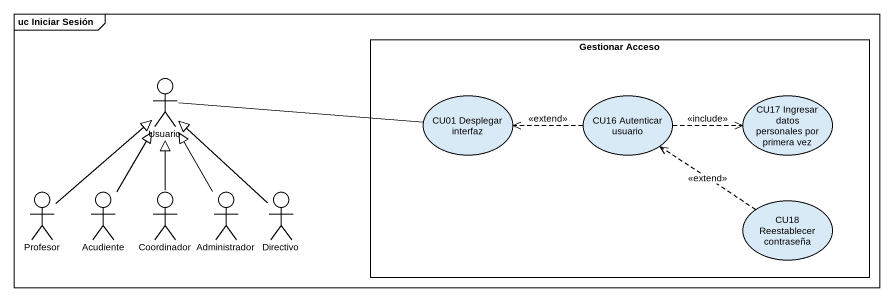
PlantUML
@startuml
mainframe uc Iniciar Sesión
rectangle "Gestionar Acceso" as Gestionar_Acceso {
  usecase "CU01 Desplegar interfaz" as CU01_Desplegar_interfaz
  usecase "CU16 Autenticar usuario" as CU16_Autenticar_usuario
  usecase "CU17 Ingresar datos personales por primera vez" as CU17_Ingresar_datos
  usecase "CU18 Reestablecer contraseña" as CU18_Reestablecer_contraseña
}
actor Usuario
actor Profesor
actor Acudiente
actor Coordinador
actor Administrador
actor Directivo
CU01_Desplegar_interfaz -left- Usuario
CU16_Autenticar_usuario .left.> CU01_Desplegar_interfaz : <<extend>>
CU16_Autenticar_usuario .right.> CU17_Ingresar_datos : <<include>>
Profesor -up-|> Usuario
Acudiente -up-|> Usuario
Coordinador -up-|> Usuario
Administrador -up-|> Usuario
Directivo -up-|> Usuario
CU18_Reestablecer_contraseña .up.> CU16_Autenticar_usuario : <<extend>>
@enduml
